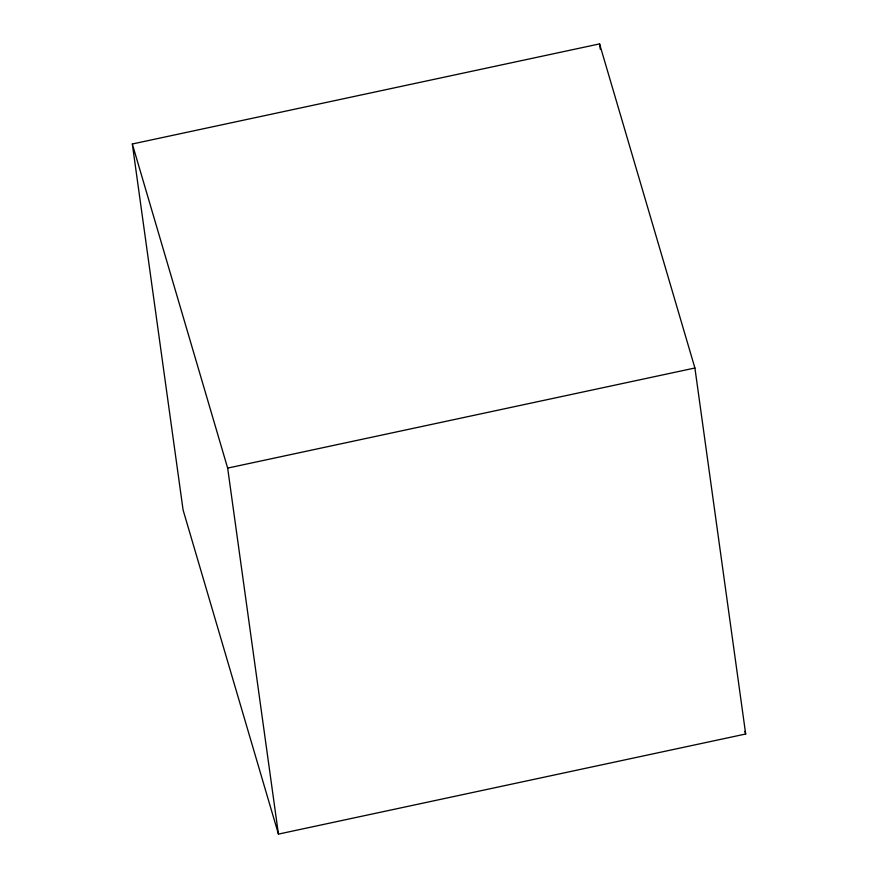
<?xml version="1.0" encoding="UTF-8"?>
<svg xmlns="http://www.w3.org/2000/svg" width="878" height="878" viewBox="0 0 878 878"><rect width="100%" height="100%" fill="white"/><g stroke="black" fill="none" stroke-linecap="round" stroke-linejoin="round"><path stroke-width="1.32" d="M132.326 143.992L599.564 43.9L694.904 368.003L745.674 734.008L278.436 834.1L183.096 509.997L132.326 143.992L227.654 468.095L278.436 834.1M227.654 468.095L694.904 368.003M744.906 731.385L745.674 734.008M599.564 43.9L600.322 49.322"/></g></svg>
